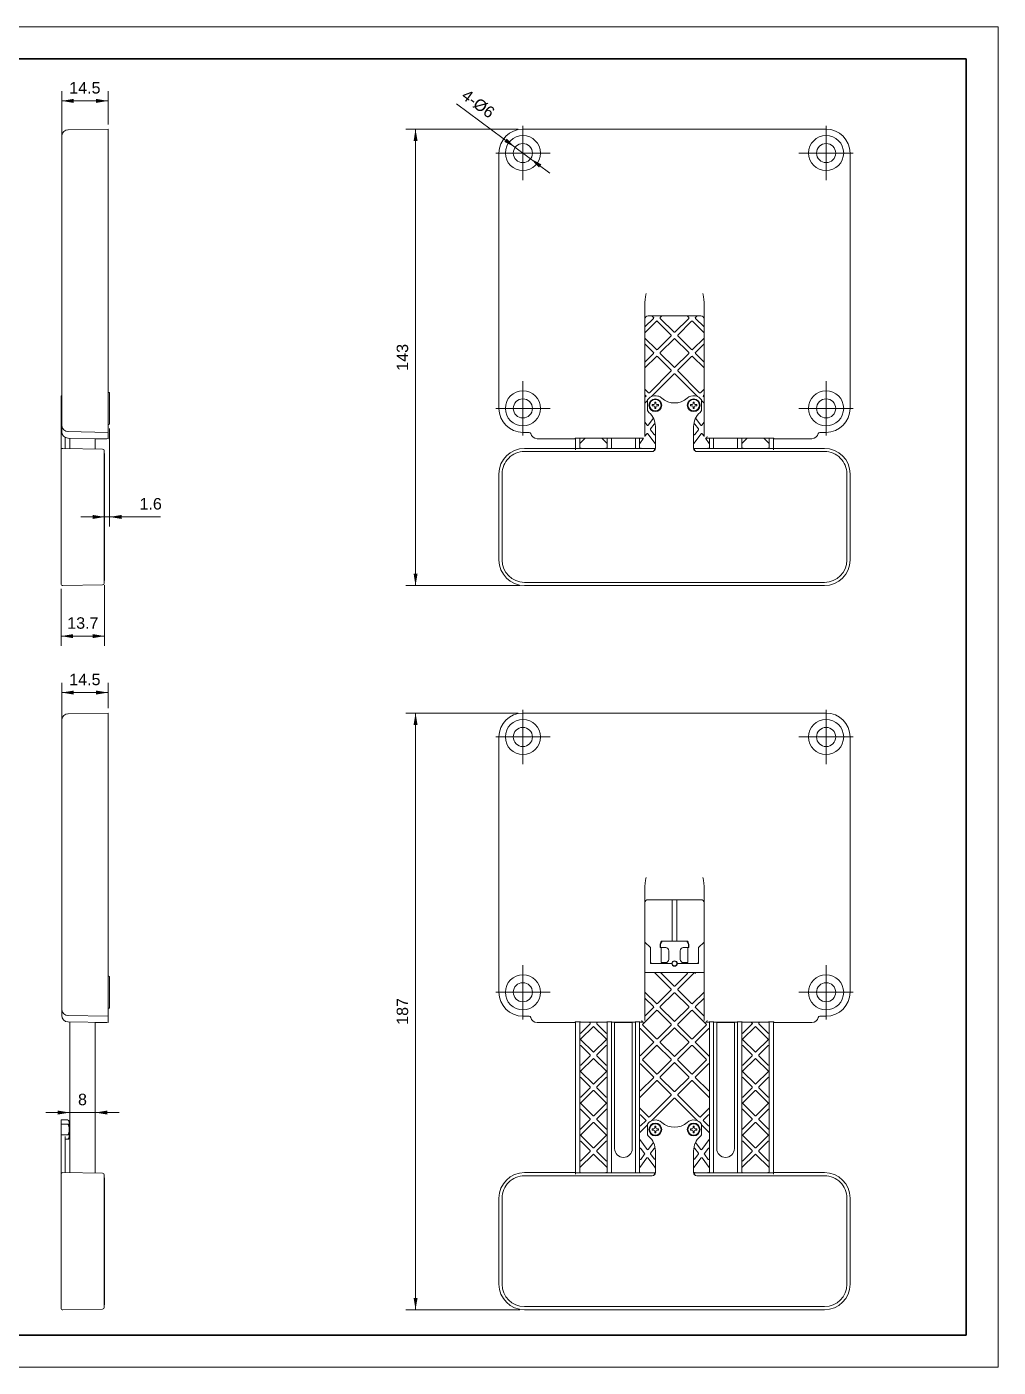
# Model space of a CAD drawing. Header units: millimetres. Extents: x -297 to 297, y -210 to 210.
# Drawn here: x -7.3 to 297, y -210 to 210 of the extents above; entities that cross this region are included whole.
import ezdxf

# ---------------------------------------------------------------- set-up
doc = ezdxf.new("R2010")
doc.units = ezdxf.units.MM
doc.layers.get('0').update_dxf_attribs({"lineweight": 20})
doc.layers.add('粗实线层', color=7, linetype='Continuous', lineweight=35)
doc.layers.add('细实线层', color=7, linetype='Continuous', lineweight=18)
doc.styles.add('标准', font='')
doc.styles.get('标准').set_extended_font_data('arial')
doc.dimstyles.new('标准', dxfattribs={"dimscale": 1.5, "dimtxt": 2.4, "dimasz": 2.5, "dimexe": 2, "dimexo": 1, "dimgap": 1.5, "dimtad": 1, "dimdec": 1, "dimdsep": 46, "dimtxsty": '标准', "dimcen": 2.5, "dimdle": 5, "dimclre": 256, "dimclrt": 7, "dimadec": 0, "dimazin": 0, "dimtfac": 0.714286, "dimtdec": 1, "dimtmove": 0, "dimatfit": 3, "dimfxl": 0, "dimtolj": 1, "dimarcsym": 0})

# ---------------------------------------------------------------- blocks, each defined once
blk = doc.blocks.new('*X9')
at = {"linetype": 'Continuous'}
for points in [[(3.41, 19.07), (7.16, 18.45), (7.16, 19.7)], [(17.06, 19.07), (13.31, 18.45), (13.31, 19.7)]]:
    blk.add_hatch(color=0, dxfattribs=at).paths.add_polyline_path(points, flags=0)
for p, q in [((3.41, 33.93), (3.41, 16.07)), ((17.06, 35.02), (17.06, 16.07))]:
    blk.add_line(p, q, dxfattribs=at)
at = {"color": 0, "linetype": 'Continuous'}
blk.add_line((17.06, 19.07), (3.41, 19.07), dxfattribs=at)
at = {"color": 7, "linetype": 'Continuous', "insert": (10.23, 23.16), "char_height": 3.6, "width": 18.022, "attachment_point": 5, "style": '标准'}
blk.add_mtext('13.7', dxfattribs=at)
blk = doc.blocks.new('*X10')
at = {"linetype": 'Continuous'}
for points in [[(17.06, 56.42), (13.31, 57.05), (13.31, 55.8)], [(18.61, 56.42), (22.36, 57.05), (22.36, 55.8)]]:
    blk.add_hatch(color=0, dxfattribs=at).paths.add_polyline_path(points, flags=0)
for p, q in [((18.61, 84.13), (18.61, 53.42)), ((17.06, 74.82), (17.06, 53.42))]:
    blk.add_line(p, q, dxfattribs=at)
at = {"color": 0, "linetype": 'Continuous'}
blk.add_line((9.56, 56.42), (34.57, 56.42), dxfattribs=at)
at = {"color": 7, "linetype": 'Continuous', "insert": (31.47, 60.51), "char_height": 3.6, "width": 12.4299, "attachment_point": 5, "style": '标准'}
blk.add_mtext('1.6', dxfattribs=at)
blk = doc.blocks.new('*X11')
at = {"linetype": 'Continuous'}
for points in [[(3.61, 186.79), (7.36, 186.16), (7.36, 187.41)], [(18.11, 186.79), (14.36, 186.16), (14.36, 187.41)]]:
    blk.add_hatch(color=0, dxfattribs=at).paths.add_polyline_path(points, flags=0)
for p, q in [((3.61, 170.39), (3.61, 189.79)), ((18.11, 179.43), (18.11, 189.79))]:
    blk.add_line(p, q, dxfattribs=at)
at = {"color": 0, "linetype": 'Continuous'}
blk.add_line((18.11, 186.79), (3.61, 186.79), dxfattribs=at)
at = {"color": 7, "linetype": 'Continuous', "insert": (10.86, 190.87), "char_height": 3.6, "width": 18.0768, "attachment_point": 5, "style": '标准'}
blk.add_mtext('14.5', dxfattribs=at)
blk = doc.blocks.new('*X12')
at = {"linetype": 'Continuous'}
for points in [[(114.46, 177.93), (115.09, 174.18), (113.84, 174.18)], [(114.46, 34.93), (115.09, 38.68), (113.84, 38.68)]]:
    blk.add_hatch(color=0, dxfattribs=at).paths.add_polyline_path(points, flags=0)
for p, q in [((146.59, 177.93), (111.46, 177.93)), ((147.09, 34.93), (111.46, 34.93))]:
    blk.add_line(p, q, dxfattribs=at)
at = {"color": 0, "linetype": 'Continuous'}
blk.add_line((114.46, 177.93), (114.46, 34.93), dxfattribs=at)
at = {"color": 7, "linetype": 'Continuous', "insert": (110.37, 106.43), "char_height": 3.6, "width": 15.2287, "attachment_point": 5, "rotation": 90, "style": '标准'}
blk.add_mtext('143', dxfattribs=at)
blk = doc.blocks.new('*X18')
at = {"linetype": 'Continuous'}
for points in [[(6.11, -130.21), (2.36, -129.59), (2.36, -130.84)], [(14.11, -130.21), (17.86, -129.59), (17.86, -130.84)]]:
    blk.add_hatch(color=0, dxfattribs=at).paths.add_polyline_path(points, flags=0)
for p, q in [((6.11, -131.02), (6.11, -127.21)), ((14.11, -131.02), (14.11, -127.21))]:
    blk.add_line(p, q, dxfattribs=at)
at = {"color": 0, "linetype": 'Continuous'}
blk.add_line((-1.39, -130.21), (21.61, -130.21), dxfattribs=at)
at = {"color": 7, "linetype": 'Continuous', "insert": (10.11, -126.13), "char_height": 3.6, "width": 7.2, "attachment_point": 5, "style": '标准'}
blk.add_mtext('8', dxfattribs=at)
blk = doc.blocks.new('*X19')
at = {"linetype": 'Continuous'}
for points in [[(3.61, 1.39), (7.36, 2.01), (7.36, 0.76)], [(18.11, 1.39), (14.36, 2.01), (14.36, 0.76)]]:
    blk.add_hatch(color=0, dxfattribs=at).paths.add_polyline_path(points, flags=0)
for p, q in [((3.61, -12.55), (3.61, 4.39)), ((18.11, -3.52), (18.11, 4.39))]:
    blk.add_line(p, q, dxfattribs=at)
at = {"color": 0, "linetype": 'Continuous'}
blk.add_line((3.61, 1.39), (18.11, 1.39), dxfattribs=at)
at = {"color": 7, "linetype": 'Continuous', "insert": (10.86, 5.48), "char_height": 3.6, "width": 18.0768, "attachment_point": 5, "style": '标准'}
blk.add_mtext('14.5', dxfattribs=at)
blk = doc.blocks.new('*X20')
at = {"linetype": 'Continuous'}
for points in [[(114.46, -5.02), (115.09, -8.77), (113.84, -8.77)], [(114.46, -192.02), (115.09, -188.27), (113.84, -188.27)]]:
    blk.add_hatch(color=0, dxfattribs=at).paths.add_polyline_path(points, flags=0)
for p, q in [((146.59, -5.02), (111.46, -5.02)), ((147.09, -192.02), (111.46, -192.02))]:
    blk.add_line(p, q, dxfattribs=at)
at = {"color": 0, "linetype": 'Continuous'}
blk.add_line((114.46, -5.02), (114.46, -192.02), dxfattribs=at)
at = {"color": 7, "linetype": 'Continuous', "insert": (110.37, -98.52), "char_height": 3.6, "width": 15.2287, "attachment_point": 5, "rotation": 90, "style": '标准'}
blk.add_mtext('187', dxfattribs=at)
blk = doc.blocks.new('*X21')
at = {"linetype": 'Continuous'}
for points in [[(145.68, 172.22), (143.04, 174.95), (142.3, 173.95)], [(150.5, 168.64), (153.89, 166.91), (153.14, 165.91)]]:
    blk.add_hatch(color=0, dxfattribs=at).paths.add_polyline_path(points, flags=0)
at = {"color": 0, "linetype": 'Continuous'}
blk.add_line((127.29, 185.85), (156.52, 164.17), dxfattribs=at)
at = {"color": 7, "insert": (134.08, 185.86), "char_height": 3.6, "width": 21.7756, "attachment_point": 5, "rotation": 323.4382, "style": '标准'}
blk.add_mtext('4-%%C6', dxfattribs=at)
blk = doc.blocks.new('$CAXA_FRAME_13B17AC1$')
at = {"layer": '粗实线层'}
for p, q in [((287, 200), (-287, 200)), ((287, -200), (287, 200)), ((-287, -200), (287, -200))]:
    blk.add_line(p, q, dxfattribs=at)
at = {"layer": '细实线层'}
for p, q in [((297, 210), (-297, 210)), ((297, -210), (297, 210)), ((-297, -210), (297, -210))]:
    blk.add_line(p, q, dxfattribs=at)

msp = doc.modelspace()

# ---------------------------------------------------------------- linework, layer by layer
at = {"color": 7, "linetype": 'Continuous', "lineweight": 18}
for p, q in [((18.11, 177.93), (5.57, 177.71)), ((18.11, 80.93), (18.11, 177.93)), ((148.09, 161.93), (148.09, 178.93)), ((148.09, 177.93), (243.09, 177.93)), ((243.09, 161.93), (243.09, 178.93)), ((3.62, 170.43), (3.62, 175.93)), ((3.61, 91.96), (3.61, 168.89)), ((3.61, 91.96), (3.61, 168.89)), ((139.59, 170.43), (156.59, 170.43)), ((140.59, 90.43), (140.59, 170.43)), ((234.59, 170.43), (251.59, 170.43)), ((250.59, 170.43), (250.59, 90.43)), ((186.34, 81.59), (186.34, 123.59)), ((204.84, 81.59), (204.84, 123.59)), ((186.34, 115.96), (189.03, 118.65)), ((190.09, 117.87), (186.34, 114.12)), ((187.34, 119.43), (203.84, 119.43)), ((188.53, 119.43), (189.03, 118.93)), ((190.09, 117.87), (194.53, 113.43)), ((190.09, 117.87), (190.09, 117.59)), ((191.65, 119.43), (191.15, 118.93)), ((195.45, 114.35), (191.15, 118.65)), ((195.73, 114.35), (200.03, 118.65)), ((200.95, 117.73), (196.65, 113.43)), ((199.53, 119.43), (200.03, 118.93)), ((201.23, 117.73), (204.84, 114.12)), ((202.65, 119.43), (202.15, 118.93)), ((204.84, 115.96), (202.15, 118.65)), ((189.95, 108.85), (186.34, 112.46)), ((186.34, 110.62), (189.03, 107.93)), ((190.23, 108.85), (194.53, 113.15)), ((195.59, 112.37), (191.15, 107.93)), ((195.59, 112.37), (200.03, 107.93)), ((195.59, 112.37), (195.59, 112.09)), ((200.95, 108.85), (196.65, 113.15)), ((201.23, 108.85), (204.84, 112.46)), ((204.84, 110.62), (202.15, 107.93)), ((186.34, 104.96), (189.03, 107.65)), ((189.95, 106.73), (186.34, 103.12)), ((190.23, 106.73), (194.53, 102.43)), ((195.45, 103.35), (191.15, 107.65)), ((195.73, 103.35), (200.03, 107.65)), ((200.95, 106.73), (196.65, 102.43)), ((201.23, 106.73), (204.84, 103.12)), ((204.84, 104.96), (202.15, 107.65)), ((187.74, 95.36), (194.53, 102.15)), ((195.45, 101.23), (188.35, 94.13)), ((195.73, 101.23), (202.83, 94.13)), ((203.44, 95.36), (196.65, 102.15)), ((148.09, 81.93), (148.09, 98.93)), ((243.09, 81.93), (243.09, 98.93)), ((3.61, 94.42), (3.41, 94.42)), ((3.41, 94.42), (3.41, 35.43)), ((3.61, 93.08), (3.41, 93.08)), ((18.11, 95.43), (18.41, 95.43)), ((18.61, 95.23), (18.61, 85.63)), ((187.46, 95.36), (186.34, 96.48)), ((186.34, 94.64), (186.68, 94.3)), ((186.34, 93.96), (186.68, 94.3)), ((187.01, 92.79), (186.34, 92.12)), ((187.09, 89.76), (187.09, 93.08)), ((189.39, 92.42), (189.79, 92.42)), ((189.39, 91.92), (189.39, 92.42)), ((189.79, 92.42), (189.79, 91.92)), ((201.39, 92.42), (201.79, 92.42)), ((201.39, 91.92), (201.39, 92.42)), ((201.79, 92.42), (201.79, 91.92)), ((204.84, 96.48), (203.72, 95.36)), ((204.09, 89.76), (204.09, 93.08)), ((204.09, 92.87), (204.84, 92.12)), ((204.64, 94.44), (204.84, 94.64)), ((204.84, 93.96), (204.64, 94.16)), ((3.61, 89.76), (3.41, 89.76)), ((3.62, 84.93), (3.62, 90.43)), ((139.59, 90.43), (156.59, 90.43)), ((188.59, 91.62), (189.09, 91.62)), ((188.59, 91.22), (188.59, 91.62)), ((189.09, 91.22), (188.59, 91.22)), ((189.39, 90.42), (189.39, 90.92)), ((189.79, 90.42), (189.39, 90.42)), ((189.79, 90.92), (189.79, 90.42)), ((190.09, 91.62), (190.59, 91.62)), ((190.59, 91.22), (190.09, 91.22)), ((190.59, 91.62), (190.59, 91.22)), ((200.59, 91.62), (201.09, 91.62)), ((200.59, 91.22), (200.59, 91.62)), ((201.09, 91.22), (200.59, 91.22)), ((201.39, 90.42), (201.39, 90.92)), ((201.79, 90.42), (201.39, 90.42)), ((201.79, 90.92), (201.79, 90.42)), ((202.09, 91.62), (202.59, 91.62)), ((202.59, 91.22), (202.09, 91.22)), ((202.59, 91.62), (202.59, 91.22)), ((234.59, 90.43), (251.59, 90.43)), ((3.61, 83.15), (3.61, 84.93)), ((18.11, 85.43), (18.41, 85.43)), ((187.03, 85.17), (186.34, 86.08)), ((188.98, 87.34), (187.35, 85.17)), ((188.09, 84), (189.23, 85.51)), ((189.59, 77.92), (189.59, 84.71)), ((201.59, 77.92), (201.59, 84.71)), ((201.95, 85.51), (203.09, 84)), ((203.84, 85.17), (202.2, 87.34)), ((204.84, 86.08), (204.15, 85.17)), ((4.66, 81.41), (4.66, 77.9)), ((4.71, 77.9), (4.71, 81.39)), ((18.11, 82.93), (5.57, 83.15)), ((18.11, 80.93), (5.57, 81.15)), ((6.11, 81.14), (6.11, 77.87)), ((14.11, 81), (14.11, 77.73)), ((14.11, 80.93), (17.71, 80.93)), ((14.21, 81), (14.21, 80.93)), ((150.09, 82.93), (148.09, 82.93)), ((164.44, 80.93), (152.54, 80.93)), ((164.44, 80.93), (164.44, 81.14)), ((164.44, 81.14), (166.14, 81.14)), ((164.59, 81.14), (164.59, 77.41)), ((165.89, 81.14), (165.89, 78.05)), ((165.95, 79.48), (167.57, 81.1)), ((166.14, 81.1), (166.14, 81.14)), ((174.44, 81.1), (166.14, 81.1)), ((172.86, 81.1), (174.48, 79.48)), ((175.94, 81.14), (174.44, 81.14)), ((174.44, 81.1), (174.44, 81.14)), ((174.54, 81.14), (174.54, 78.05)), ((175.84, 81.14), (175.84, 77.87)), ((175.94, 81.09), (175.94, 81.14)), ((183.24, 81.09), (175.94, 81.09)), ((184.74, 81.14), (183.24, 81.14)), ((183.24, 81.09), (183.24, 81.14)), ((183.34, 81.14), (183.34, 77.87)), ((184.64, 81.14), (184.64, 78.05)), ((184.68, 79.47), (185.91, 81.1)), ((184.74, 81.09), (184.74, 81.14)), ((185.84, 81.09), (184.74, 81.09)), ((186.34, 81.68), (186.96, 82.49)), ((187.28, 82.49), (189.55, 79.47)), ((189.23, 82.25), (188.09, 83.76)), ((201.63, 79.47), (203.91, 82.49)), ((203.09, 83.76), (201.95, 82.25)), ((204.23, 82.49), (204.84, 81.68)), ((205.27, 81.1), (206.5, 79.47)), ((206.44, 81.09), (205.34, 81.09)), ((207.94, 81.14), (206.44, 81.14)), ((206.44, 81.09), (206.44, 81.14)), ((206.54, 81.14), (206.54, 78.05)), ((207.84, 81.14), (207.84, 77.87)), ((207.94, 81.09), (207.94, 81.14)), ((215.24, 81.09), (207.94, 81.09)), ((216.74, 81.14), (215.24, 81.14)), ((215.24, 81.09), (215.24, 81.14)), ((215.34, 81.14), (215.34, 77.87)), ((216.64, 81.14), (216.64, 78.05)), ((218.32, 81.1), (216.7, 79.48)), ((216.74, 81.1), (216.74, 81.14)), ((225.04, 81.1), (216.74, 81.1)), ((225.23, 79.48), (223.61, 81.1)), ((225.04, 81.14), (226.74, 81.14)), ((225.04, 81.1), (225.04, 81.14)), ((225.29, 81.14), (225.29, 78.05)), ((226.59, 81.14), (226.59, 77.41)), ((226.74, 81.14), (226.74, 80.93)), ((238.64, 80.93), (226.74, 80.93)), ((243.09, 82.93), (241.09, 82.93)), ((3.71, 77.87), (3.41, 77.87)), ((3.92, 77.91), (16.42, 77.69)), ((16.91, 77.19), (16.91, 35.65)), ((16.91, 76.32), (17.06, 76.32)), ((17.06, 76.32), (17.06, 36.52)), ((164.59, 77.91), (148.59, 77.91)), ((188.64, 76.92), (148.59, 76.92)), ((189.34, 77.87), (164.59, 77.87)), ((189.34, 77.87), (189.34, 77.62)), ((189.34, 77.86), (189.39, 77.86)), ((201.79, 77.86), (201.84, 77.86)), ((226.59, 77.87), (201.84, 77.87)), ((201.84, 77.87), (201.84, 77.62)), ((242.59, 76.92), (202.54, 76.92)), ((242.59, 77.91), (226.59, 77.91)), ((140.6, 69.92), (140.6, 42.92)), ((141.59, 42.92), (141.59, 69.92)), ((249.59, 69.92), (249.59, 42.92)), ((250.58, 42.92), (250.58, 69.92)), ((3.92, 34.93), (16.42, 35.15)), ((16.91, 36.52), (17.06, 36.52)), ((242.59, 35.92), (148.59, 35.92)), ((148.59, 34.93), (242.59, 34.93)), ((148.09, -21.02), (148.09, -4.02)), ((243.09, -21.02), (243.09, -4.02)), ((3.62, -12.52), (3.62, -7.02)), ((18.11, -5.02), (5.57, -5.23)), ((18.11, -102.02), (18.11, -5.02)), ((148.09, -5.02), (243.09, -5.02)), ((139.59, -12.52), (156.59, -12.52)), ((140.59, -92.52), (140.59, -12.52)), ((234.59, -12.52), (251.59, -12.52)), ((250.59, -12.52), (250.59, -92.52)), ((3.61, -90.98), (3.61, -14.05)), ((3.61, -90.98), (3.61, -14.05)), ((186.34, -101.36), (186.34, -59.35)), ((204.84, -101.36), (204.84, -59.35)), ((187.34, -63.52), (203.84, -63.52)), ((194.84, -63.52), (194.84, -76.52)), ((196.34, -63.52), (196.34, -76.52)), ((188.09, -78.52), (186.34, -76.77)), ((188.09, -83.52), (188.09, -78.52)), ((191.09, -77.52), (191.09, -78.52)), ((191.09, -78.52), (191.39, -78.52)), ((191.45, -76.52), (191.11, -77.48)), ((191.22, -78.52), (191.22, -77.52)), ((191.39, -78.52), (191.39, -83.22)), ((192.84, -78.52), (191.41, -78.52)), ((191.45, -76.52), (199.73, -76.52)), ((193.84, -79.52), (193.84, -82.22)), ((197.34, -79.52), (197.34, -82.22)), ((199.77, -78.52), (198.34, -78.52)), ((199.73, -76.52), (200.09, -77.52)), ((199.79, -78.52), (199.79, -83.22)), ((199.79, -78.52), (200.09, -78.52)), ((199.96, -78.52), (199.96, -77.52)), ((200.09, -77.52), (200.09, -78.52)), ((204.84, -76.77), (203.09, -78.52)), ((203.09, -78.52), (203.09, -83.52)), ((188.38, -83.52), (188.09, -83.24)), ((194.74, -83.52), (188.09, -83.52)), ((192.84, -83.22), (191.39, -83.22)), ((191.59, -83.22), (191.59, -83.52)), ((194.84, -83.22), (194.8, -83.22)), ((194.84, -83.15), (194.84, -83.52)), ((196.34, -83.15), (196.34, -83.52)), ((196.38, -83.22), (196.34, -83.22)), ((203.09, -83.52), (196.44, -83.52)), ((199.79, -83.22), (198.34, -83.22)), ((199.59, -83.22), (199.59, -83.52)), ((202.8, -83.52), (203.09, -83.24)), ((18.11, -87.52), (18.41, -87.52)), ((18.61, -87.72), (18.61, -97.32)), ((148.09, -101.02), (148.09, -84.02)), ((204.84, -86.33), (186.34, -86.33)), ((189.41, -86.39), (194.53, -91.51)), ((195.45, -90.59), (191.19, -86.33)), ((195.73, -90.59), (199.65, -86.67)), ((201.78, -86.39), (196.65, -91.51)), ((199.51, -86.33), (201.92, -86.33)), ((243.09, -101.02), (243.09, -84.02)), ((190.23, -96.09), (194.53, -91.8)), ((200.95, -96.09), (196.65, -91.8)), ((3.62, -98.02), (3.62, -92.52)), ((139.59, -92.52), (156.59, -92.52)), ((189.95, -96.09), (186.34, -92.49)), ((186.34, -94.32), (189.03, -97.01)), ((195.45, -92.72), (191.15, -97.01)), ((195.73, -92.72), (200.03, -97.01)), ((201.23, -96.09), (204.84, -92.49)), ((204.84, -94.32), (202.15, -97.01)), ((234.59, -92.52), (251.59, -92.52)), ((3.61, -99.8), (3.61, -98.02)), ((18.11, -100.02), (5.57, -99.8)), ((18.11, -97.52), (18.41, -97.52)), ((150.09, -100.02), (148.09, -100.02)), ((189.95, -98.22), (185.65, -102.51)), ((186.34, -99.99), (189.03, -97.3)), ((190.23, -98.22), (194.53, -102.51)), ((195.45, -101.59), (191.15, -97.3)), ((195.73, -101.59), (200.03, -97.3)), ((200.95, -98.22), (196.65, -102.51)), ((201.23, -98.22), (205.53, -102.51)), ((204.84, -99.99), (202.15, -97.3)), ((243.09, -100.02), (241.09, -100.02)), ((18.11, -102.02), (5.57, -101.8)), ((6.11, -101.81), (6.11, -149.07)), ((14.11, -101.95), (14.11, -149.21)), ((14.11, -102.02), (17.71, -102.02)), ((14.21, -101.95), (14.21, -102.02)), ((164.44, -102.02), (152.54, -102.02)), ((164.44, -102.02), (164.44, -101.81)), ((164.44, -101.81), (166.14, -101.81)), ((164.59, -101.81), (164.59, -149.53)), ((165.89, -101.81), (165.89, -148.9)), ((166.14, -101.85), (166.14, -101.81)), ((174.44, -101.85), (166.14, -101.85)), ((169.16, -102.42), (166.23, -105.34)), ((166.28, -107.14), (170.07, -103.34)), ((168.86, -101.85), (169.16, -102.14)), ((170.36, -103.34), (174.16, -107.14)), ((171.28, -102.14), (171.57, -101.85)), ((174.2, -105.34), (171.28, -102.42)), ((174.44, -101.85), (174.44, -101.81)), ((175.94, -101.81), (174.44, -101.81)), ((174.54, -101.81), (174.54, -148.9)), ((175.84, -101.81), (175.84, -149.07)), ((175.94, -101.86), (175.94, -101.81)), ((183.24, -101.86), (175.94, -101.86)), ((176.84, -141.52), (176.84, -101.86)), ((182.34, -102.02), (176.84, -102.02)), ((182.34, -101.86), (182.34, -141.52)), ((183.24, -101.86), (183.24, -101.81)), ((184.74, -101.81), (183.24, -101.81)), ((183.34, -101.81), (183.34, -149.07)), ((184.64, -101.81), (184.64, -148.9)), ((184.74, -101.86), (184.74, -101.81)), ((185.84, -101.86), (184.74, -101.86)), ((184.98, -103.97), (189.03, -108.01)), ((189.95, -107.09), (185.65, -102.8)), ((190.23, -107.09), (194.53, -102.8)), ((195.45, -103.72), (191.15, -108.01)), ((195.73, -103.72), (200.03, -108.01)), ((200.95, -107.09), (196.65, -102.8)), ((201.23, -107.09), (205.53, -102.8)), ((206.2, -103.97), (202.15, -108.01)), ((206.44, -101.86), (205.34, -101.86)), ((207.94, -101.81), (206.44, -101.81)), ((206.44, -101.86), (206.44, -101.81)), ((206.54, -101.81), (206.54, -148.9)), ((207.84, -101.81), (207.84, -149.07)), ((207.94, -101.86), (207.94, -101.81)), ((215.24, -101.86), (207.94, -101.86)), ((208.84, -141.52), (208.84, -101.86)), ((214.34, -102.02), (208.84, -102.02)), ((214.34, -101.86), (214.34, -141.52)), ((216.74, -101.81), (215.24, -101.81)), ((215.24, -101.86), (215.24, -101.81)), ((215.34, -101.81), (215.34, -149.07)), ((216.64, -101.81), (216.64, -148.9)), ((216.74, -101.85), (216.74, -101.81)), ((225.04, -101.85), (216.74, -101.85)), ((216.98, -105.34), (220.05, -102.28)), ((220.82, -103.34), (217.03, -107.14)), ((220.05, -102.28), (219.61, -101.85)), ((220.05, -102.28), (219.76, -102.28)), ((225.05, -107.28), (221.11, -103.34)), ((222.32, -101.85), (222.03, -102.14)), ((222.03, -102.42), (224.95, -105.34)), ((225.04, -101.81), (226.74, -101.81)), ((225.04, -101.85), (225.04, -101.81)), ((225.29, -101.81), (225.29, -148.9)), ((226.59, -101.81), (226.59, -149.53)), ((226.74, -101.81), (226.74, -102.02)), ((238.64, -102.02), (226.74, -102.02)), ((170.07, -111.22), (166.28, -107.42)), ((174.16, -107.42), (170.36, -111.22)), ((184.98, -112.34), (189.03, -108.3)), ((190.09, -109.07), (185.65, -113.51)), ((190.09, -109.07), (194.53, -113.51)), ((190.09, -109.07), (190.09, -109.36)), ((195.45, -112.59), (191.15, -108.3)), ((195.73, -112.59), (200.03, -108.3)), ((206.54, -112.69), (202.15, -108.3)), ((217.03, -107.42), (220.82, -111.22)), ((221.11, -111.22), (225.05, -107.28)), ((225.05, -107.28), (224.76, -107.28)), ((166.23, -109.22), (169.16, -112.14)), ((169.16, -112.42), (166.23, -115.34)), ((166.28, -117.14), (170.07, -113.34)), ((170.36, -113.34), (174.16, -117.14)), ((171.28, -112.14), (174.2, -109.22)), ((174.2, -115.34), (171.28, -112.42)), ((200.95, -109.22), (196.65, -113.51)), ((201.23, -109.22), (205.53, -113.51)), ((206.54, -112.69), (206.34, -112.2)), ((219.91, -112.14), (216.98, -109.22)), ((216.98, -115.34), (219.91, -112.42)), ((220.82, -113.34), (217.03, -117.14)), ((224.91, -117.14), (221.11, -113.34)), ((224.95, -109.22), (222.03, -112.14)), ((222.03, -112.42), (224.95, -115.34)), ((170.07, -121.22), (166.28, -117.42)), ((174.16, -117.42), (170.36, -121.22)), ((184.98, -114.97), (189.03, -119.01)), ((189.95, -118.09), (185.65, -113.8)), ((190.23, -118.09), (194.53, -113.8)), ((195.59, -114.57), (191.15, -119.01)), ((195.59, -114.57), (200.03, -119.01)), ((195.59, -114.57), (195.59, -114.86)), ((200.95, -118.09), (196.65, -113.8)), ((201.23, -118.09), (205.53, -113.8)), ((206.2, -114.97), (202.15, -119.01)), ((217.03, -117.42), (220.82, -121.22)), ((221.11, -121.22), (224.91, -117.42)), ((166.23, -119.22), (169.16, -122.14)), ((171.28, -122.14), (174.2, -119.22)), ((189.95, -120.22), (184.7, -125.47)), ((184.98, -123.34), (189.03, -119.3)), ((190.23, -120.22), (194.53, -124.51)), ((195.45, -123.59), (191.15, -119.3)), ((195.73, -123.59), (200.03, -119.3)), ((200.95, -120.22), (196.65, -124.51)), ((201.23, -120.22), (206.48, -125.47)), ((206.2, -123.34), (202.15, -119.3)), ((219.91, -122.14), (216.98, -119.22)), ((224.95, -119.22), (222.03, -122.14)), ((169.16, -122.42), (166.23, -125.34)), ((166.28, -127.14), (170.07, -123.34)), ((170.36, -123.34), (174.16, -127.14)), ((174.2, -125.34), (171.28, -122.42)), ((187.74, -131.58), (194.53, -124.8)), ((195.45, -125.72), (188.35, -132.81)), ((195.73, -125.72), (202.83, -132.81)), ((203.44, -131.58), (196.65, -124.8)), ((216.98, -125.34), (219.91, -122.42)), ((220.82, -123.34), (217.03, -127.14)), ((224.91, -127.14), (221.11, -123.34)), ((222.03, -122.42), (224.95, -125.34)), ((166.23, -129.22), (169.16, -132.14)), ((170.07, -131.22), (166.28, -127.42)), ((174.16, -127.42), (170.36, -131.22)), ((171.28, -132.14), (174.2, -129.22)), ((187.46, -131.58), (184.7, -128.82)), ((206.48, -128.82), (203.72, -131.58)), ((219.91, -132.14), (216.98, -129.22)), ((217.03, -127.42), (220.82, -131.22)), ((221.11, -131.22), (224.91, -127.42)), ((224.95, -129.22), (222.03, -132.14)), ((5.41, -132.52), (3.41, -132.52)), ((3.41, -132.52), (3.41, -191.52)), ((5.41, -133.87), (3.41, -133.87)), ((5.91, -133.02), (5.91, -138.02)), ((6.11, -133.57), (5.91, -133.57)), ((166.14, -137.28), (170.07, -133.34)), ((169.16, -132.42), (166.23, -135.34)), ((170.36, -133.34), (174.16, -137.14)), ((174.2, -135.34), (171.28, -132.42)), ((187.01, -134.15), (184.7, -136.47)), ((184.98, -130.95), (186.68, -132.65)), ((184.98, -134.34), (186.68, -132.65)), ((187.09, -137.18), (187.09, -133.87)), ((204.09, -137.18), (204.09, -133.87)), ((204.09, -134.07), (206.48, -136.47)), ((204.64, -132.5), (206.2, -130.95)), ((206.2, -134.34), (204.64, -132.79)), ((216.98, -135.34), (219.91, -132.42)), ((220.82, -133.34), (217.03, -137.14)), ((224.91, -137.14), (221.11, -133.34)), ((222.03, -132.42), (224.95, -135.34)), ((5.41, -137.18), (3.41, -137.18)), ((4.66, -137.76), (4.66, -149.05)), ((5.41, -138.52), (4.66, -138.52)), ((4.91, -138.52), (5.81, -138.52)), ((5.81, -138.31), (5.81, -138.52)), ((170.07, -141.22), (166.14, -137.28)), ((166.14, -137.28), (166.42, -137.28)), ((174.16, -137.42), (170.36, -141.22)), ((188.59, -135.32), (189.09, -135.32)), ((188.59, -135.72), (188.59, -135.32)), ((189.09, -135.72), (188.59, -135.72)), ((189.39, -134.52), (189.79, -134.52)), ((189.39, -135.02), (189.39, -134.52)), ((189.39, -136.52), (189.39, -136.02)), ((189.79, -136.52), (189.39, -136.52)), ((189.79, -134.52), (189.79, -135.02)), ((189.79, -136.02), (189.79, -136.52)), ((190.09, -135.32), (190.59, -135.32)), ((190.59, -135.72), (190.09, -135.72)), ((190.59, -135.32), (190.59, -135.72)), ((200.59, -135.32), (201.09, -135.32)), ((200.59, -135.72), (200.59, -135.32)), ((201.09, -135.72), (200.59, -135.72)), ((201.39, -134.52), (201.79, -134.52)), ((201.39, -135.02), (201.39, -134.52)), ((201.39, -136.52), (201.39, -136.02)), ((201.79, -136.52), (201.39, -136.52)), ((201.79, -134.52), (201.79, -135.02)), ((201.79, -136.02), (201.79, -136.52)), ((202.09, -135.32), (202.59, -135.32)), ((202.59, -135.72), (202.09, -135.72)), ((202.59, -135.32), (202.59, -135.72)), ((217.03, -137.42), (220.82, -141.22)), ((221.11, -141.22), (224.91, -137.42)), ((4.71, -149.05), (4.71, -138.72)), ((166.23, -139.22), (169.16, -142.14)), ((169.16, -142.42), (166.23, -145.34)), ((171.28, -142.14), (174.2, -139.22)), ((174.2, -145.34), (171.28, -142.42)), ((187.03, -141.77), (184.68, -138.66)), ((185, -141.43), (186.21, -143.04)), ((188.98, -139.61), (187.35, -141.77)), ((188.09, -142.95), (189.23, -141.43)), ((189.59, -149.02), (189.59, -142.23)), ((201.59, -149.02), (201.59, -142.23)), ((201.95, -141.43), (203.09, -142.95)), ((203.84, -141.77), (202.2, -139.61)), ((206.5, -138.66), (204.15, -141.77)), ((204.97, -143.04), (206.18, -141.43)), ((219.91, -142.14), (216.98, -139.22)), ((216.98, -145.34), (219.91, -142.42)), ((224.95, -139.22), (222.03, -142.14)), ((222.03, -142.42), (224.95, -145.34)), ((4.71, -145.52), (4.66, -145.52)), ((165.95, -147.47), (170.07, -143.34)), ((170.36, -143.34), (174.48, -147.47)), ((184.68, -147.47), (186.96, -144.45)), ((186.21, -143.28), (185, -144.89)), ((187.28, -144.45), (189.55, -147.47)), ((189.23, -144.7), (188.09, -143.19)), ((201.63, -147.47), (203.91, -144.45)), ((203.09, -143.19), (201.95, -144.7)), ((204.23, -144.45), (206.5, -147.47)), ((206.18, -144.89), (204.97, -143.28)), ((220.82, -143.34), (216.7, -147.47)), ((225.23, -147.47), (221.11, -143.34)), ((3.71, -149.07), (3.41, -149.07)), ((3.92, -149.03), (16.42, -149.25)), ((16.91, -149.75), (16.91, -191.3)), ((16.91, -150.62), (17.06, -150.62)), ((17.06, -150.62), (17.06, -190.42)), ((164.59, -149.03), (148.59, -149.03)), ((188.64, -150.02), (148.59, -150.02)), ((189.34, -149.07), (164.59, -149.07)), ((189.34, -149.07), (189.34, -149.32)), ((189.34, -149.08), (189.39, -149.08)), ((201.79, -149.08), (201.84, -149.08)), ((226.59, -149.07), (201.84, -149.07)), ((201.84, -149.07), (201.84, -149.32)), ((242.59, -150.02), (202.54, -150.02)), ((242.59, -149.03), (226.59, -149.03)), ((140.6, -157.02), (140.6, -184.02)), ((141.59, -184.02), (141.59, -157.02)), ((249.59, -157.02), (249.59, -184.02)), ((250.58, -184.02), (250.58, -157.02)), ((3.92, -192.02), (16.42, -191.8)), ((16.91, -190.42), (17.06, -190.42)), ((242.59, -191.02), (148.59, -191.02)), ((148.59, -192.02), (242.59, -192.02))]:
    msp.add_line(p, q, dxfattribs=at)
for centre, radius in [((148.09, 170.43), 5.5), ((148.09, 170.43), 3), ((243.09, 170.43), 5.5), ((243.09, 170.43), 3), ((148.09, 90.43), 5.5), ((148.09, 90.43), 3), ((189.59, 91.42), 2), ((189.59, 91.42), 1.8), ((201.59, 91.42), 2), ((201.59, 91.42), 1.8), ((243.09, 90.43), 5.5), ((243.09, 90.43), 3), ((148.09, -12.52), 5.5), ((243.09, -12.52), 5.5), ((148.09, -12.52), 3), ((243.09, -12.52), 3), ((195.59, -83.52), 0.85), ((195.59, -83.52), 0.75), ((148.09, -92.52), 5.5), ((243.09, -92.52), 5.5), ((148.09, -92.52), 3), ((243.09, -92.52), 3), ((189.59, -135.52), 2), ((189.59, -135.52), 1.8), ((201.59, -135.52), 2), ((201.59, -135.52), 1.8)]:
    msp.add_circle(centre, radius, dxfattribs=at)
for centre, radius, start, end in [((5.61, 175.71), 2, 91, 173.7281), ((5.61, 175.71), 2, 91, 173.7281), ((148.09, 170.43), 7.5, 90, 180), ((243.09, 170.43), 7.5, 0, 90), ((187.34, 118.43), 1, 90, 180), ((188.89, 118.79), 0.2, 315, 45), ((191.29, 118.79), 0.2, 135, 225), ((199.89, 118.79), 0.2, 315, 45), ((201.09, 117.59), 0.2, 45, 135), ((202.29, 118.79), 0.2, 135, 225), ((203.84, 118.43), 1, 0, 90), ((194.39, 113.29), 0.2, 315, 45), ((195.59, 114.49), 0.2, 225, 315), ((196.79, 113.29), 0.2, 135, 225), ((188.89, 107.79), 0.2, 315, 45), ((190.09, 108.99), 0.2, 225, 315), ((190.09, 106.59), 0.2, 45, 135), ((191.29, 107.79), 0.2, 135, 225), ((199.89, 107.79), 0.2, 315, 45), ((201.09, 108.99), 0.2, 225, 315), ((201.09, 106.59), 0.2, 45, 135), ((202.29, 107.79), 0.2, 135, 225), ((194.39, 102.29), 0.2, 315, 45), ((195.59, 103.49), 0.2, 225, 315), ((195.59, 101.09), 0.2, 45, 135), ((196.79, 102.29), 0.2, 135, 225), ((18.41, 95.23), 0.2, 0, 90), ((187.16, 92.65), 0.2, 109.356, 135), ((189.59, 91.42), 3, 48.1897, 146.4427), ((187.6, 95.5), 0.2, 225, 315), ((189.59, 91.42), 1, 78.463, 101.537), ((165.55, 83.24), 27.22, 23.9603, 24.1232), ((195.59, 98.13), 6, 228.1897, 311.8103), ((201.59, 91.42), 3, 33.5573, 131.8103), ((201.59, 91.42), 1, 78.463, 101.537), ((203.58, 95.5), 0.2, 225, 315), ((204.78, 94.3), 0.2, 135, 225), ((148.09, 90.43), 7.5, 180, 270), ((189.59, 91.42), 3, 213.5573, 228.1897), ((183.59, 84.71), 6, 0, 48.1897), ((189.59, 91.42), 1, 168.463, 191.537), ((189.09, 91.92), 0.3, 270, 0), ((189.09, 90.92), 0.3, 0, 90), ((189.59, 91.42), 1, 258.463, 281.537), ((190.09, 91.92), 0.3, 180, 270), ((190.09, 90.92), 0.3, 90, 180), ((189.59, 91.42), 1, 348.463, 11.537), ((201.59, 91.42), 1, 168.463, 191.537), ((201.09, 91.92), 0.3, 270, 0), ((201.09, 90.92), 0.3, 0, 90), ((201.59, 91.42), 1, 258.463, 281.537), ((207.59, 84.71), 6, 131.8103, 180), ((202.09, 91.92), 0.3, 180, 270), ((202.09, 90.92), 0.3, 90, 180), ((201.59, 91.42), 1, 348.463, 11.537), ((201.59, 91.42), 3, 311.8103, 326.4427), ((243.09, 90.43), 7.5, 270, 0), ((5.61, 85.15), 2, 186.2719, 269), ((5.61, 85.15), 2, 186.2719, 269), ((18.41, 85.63), 0.2, 270, 0), ((187.19, 85.29), 0.2, 217, 323), ((189.39, 85.39), 0.2, 44.9844, 143), ((201.79, 85.39), 0.2, 37, 135.0156), ((204, 85.29), 0.2, 217, 323), ((5.61, 83.15), 2, 180, 269), ((187.12, 82.37), 0.2, 37, 143), ((188.25, 83.88), 0.2, 143, 217), ((189.39, 82.37), 0.2, 217, 0), ((201.79, 82.37), 0.2, 180, 323), ((202.93, 83.88), 0.2, 323, 37), ((204.07, 82.37), 0.2, 37, 143), ((3.91, 77.41), 0.5, 89, 180), ((16.41, 77.19), 0.5, 0, 89), ((148.59, 69.92), 7.99, 90, 180), ((148.59, 69.92), 7, 90, 180.0036), ((174.34, 79.34), 0.2, 0, 45), ((188.59, 77.92), 1, 270, 0), ((188.64, 77.62), 0.7, 270, 0), ((189.39, 79.35), 0.2, 0, 37), ((202.59, 77.92), 1, 180, 270), ((202.54, 77.62), 0.7, 180, 270), ((206.34, 79.35), 0.2, 0, 37), ((225.09, 79.34), 0.2, 0, 45), ((242.59, 69.92), 7.99, 0, 90), ((242.59, 69.92), 7, 359.9964, 90), ((148.59, 42.92), 7.99, 180, 270), ((148.59, 42.92), 7, 180, 270), ((242.59, 42.92), 7.99, 270, 360), ((242.59, 42.92), 7, 270, 0), ((3.91, 35.43), 0.5, 180, 271), ((16.41, 35.65), 0.5, 271, 0), ((5.61, -7.23), 2, 91, 173.7281), ((5.61, -7.23), 2, 91, 173.7281), ((148.09, -12.52), 7.5, 90, 180), ((243.09, -12.52), 7.5, 0, 90), ((187.34, -64.52), 1, 90, 180), ((203.84, -64.52), 1, 0, 90), ((192.84, -79.52), 1, 0, 90), ((198.34, -79.52), 1, 90, 180), ((192.84, -82.22), 1, 270, 360), ((198.34, -82.22), 1, 180, 270), ((18.41, -87.72), 0.2, 0, 90), ((194.39, -91.65), 0.2, 315, 45), ((195.59, -90.45), 0.2, 225, 315), ((196.79, -91.65), 0.2, 135, 225), ((148.09, -92.52), 7.5, 180, 270), ((190.09, -95.95), 0.2, 225, 315), ((195.59, -92.86), 0.2, 45, 135), ((201.09, -95.95), 0.2, 225, 315), ((243.09, -92.52), 7.5, 270, 360), ((5.61, -99.8), 2, 180, 269), ((5.61, -97.8), 2, 186.2719, 269), ((5.61, -97.8), 2, 186.2719, 269), ((18.41, -97.32), 0.2, 270, 0), ((188.89, -97.15), 0.2, 315, 45), ((190.09, -98.36), 0.2, 45, 135), ((191.29, -97.15), 0.2, 135, 225), ((199.89, -97.15), 0.2, 315, 45), ((201.09, -98.36), 0.2, 45, 135), ((202.29, -97.15), 0.2, 135, 225), ((169.01, -102.28), 0.2, 315, 45), ((170.22, -103.48), 0.2, 45, 135), ((171.42, -102.28), 0.2, 135, 225), ((184.84, -104.11), 0.2, 45, 180), ((185.79, -102.65), 0.2, 135, 225), ((194.39, -102.65), 0.2, 315, 45), ((195.59, -101.45), 0.2, 225, 315), ((195.59, -103.86), 0.2, 45, 135), ((196.79, -102.65), 0.2, 135, 225), ((205.39, -102.65), 0.2, 315, 45), ((206.34, -104.11), 0.2, 360, 135), ((220.97, -103.48), 0.2, 45, 135), ((222.17, -102.28), 0.2, 135, 225), ((166.09, -105.2), 0.2, 180, 315), ((166.09, -109.36), 0.2, 45, 180), ((166.42, -107.28), 0.2, 135, 225), ((174.01, -107.28), 0.2, 315, 45), ((174.34, -105.2), 0.2, 225, 0), ((174.34, -109.36), 0.2, 0, 135), ((188.89, -108.15), 0.2, 315, 45), ((190.09, -106.95), 0.2, 225, 315), ((191.29, -108.15), 0.2, 135, 225), ((199.89, -108.15), 0.2, 315, 45), ((201.09, -106.95), 0.2, 225, 315), ((201.09, -109.36), 0.2, 45, 135), ((202.29, -108.15), 0.2, 135, 225), ((216.84, -105.2), 0.2, 180, 315), ((216.84, -109.36), 0.2, 45, 180), ((217.17, -107.28), 0.2, 135, 225), ((225.09, -105.2), 0.2, 225, 0), ((225.09, -109.36), 0.2, 0, 135), ((169.01, -112.28), 0.2, 315, 45), ((170.22, -111.08), 0.2, 225, 315), ((170.22, -113.48), 0.2, 45, 135), ((171.42, -112.28), 0.2, 135, 225), ((184.84, -112.2), 0.2, 180, 315), ((195.59, -112.45), 0.2, 225, 315), ((219.76, -112.28), 0.2, 315, 45), ((220.97, -111.08), 0.2, 225, 315), ((220.97, -113.48), 0.2, 45, 135), ((222.17, -112.28), 0.2, 135, 225), ((166.09, -115.2), 0.2, 180, 315), ((166.42, -117.28), 0.2, 135, 225), ((174.01, -117.28), 0.2, 315, 45), ((174.34, -115.2), 0.2, 225, 0), ((184.84, -115.11), 0.2, 45, 180), ((185.79, -113.65), 0.2, 135, 225), ((194.39, -113.65), 0.2, 315, 45), ((196.79, -113.65), 0.2, 135, 225), ((205.39, -113.65), 0.2, 315, 45), ((206.34, -115.11), 0.2, 360, 135), ((216.84, -115.2), 0.2, 180, 315), ((217.17, -117.28), 0.2, 135, 225), ((224.76, -117.28), 0.2, 315, 45), ((225.09, -115.2), 0.2, 225, 360), ((166.09, -119.36), 0.2, 45, 180), ((170.22, -121.08), 0.2, 225, 315), ((174.34, -119.36), 0.2, 360, 135), ((188.89, -119.15), 0.2, 315, 45), ((190.09, -117.95), 0.2, 225, 315), ((190.09, -120.36), 0.2, 45, 135), ((191.29, -119.15), 0.2, 135, 225), ((199.89, -119.15), 0.2, 315, 45), ((201.09, -117.95), 0.2, 225, 315), ((201.09, -120.36), 0.2, 45, 135), ((202.29, -119.15), 0.2, 135, 225), ((216.84, -119.36), 0.2, 45, 180), ((220.97, -121.08), 0.2, 225, 315), ((225.09, -119.36), 0.2, 0, 135), ((166.09, -125.2), 0.2, 180, 315), ((169.01, -122.28), 0.2, 315, 45), ((170.22, -123.48), 0.2, 45, 135), ((171.42, -122.28), 0.2, 135, 225), ((174.34, -125.2), 0.2, 225, 360), ((184.84, -123.2), 0.2, 180, 315), ((194.39, -124.65), 0.2, 315, 45), ((195.59, -123.45), 0.2, 225, 315), ((195.59, -125.86), 0.2, 45, 135), ((196.79, -124.65), 0.2, 135, 225), ((206.34, -123.2), 0.2, 225, 0), ((206.34, -125.61), 0.2, 0, 45), ((216.84, -125.2), 0.2, 180, 315), ((219.76, -122.28), 0.2, 315, 45), ((220.97, -123.48), 0.2, 45, 135), ((222.17, -122.28), 0.2, 135, 225), ((225.09, -125.2), 0.2, 225, 360), ((166.09, -129.36), 0.2, 45, 180), ((166.42, -127.28), 0.2, 135, 225), ((174.01, -127.28), 0.2, 315, 45), ((174.34, -129.36), 0.2, 0, 135), ((184.84, -128.68), 0.2, 180, 225), ((216.84, -129.36), 0.2, 45, 180), ((217.17, -127.28), 0.2, 135, 225), ((224.76, -127.28), 0.2, 315, 45), ((225.09, -129.36), 0.2, 0, 135), ((5.41, -133.02), 0.5, 0, 90), ((169.01, -132.28), 0.2, 315, 45), ((170.22, -131.08), 0.2, 225, 315), ((170.22, -133.48), 0.2, 45, 135), ((171.42, -132.28), 0.2, 135, 225), ((184.84, -131.09), 0.2, 45, 180), ((184.84, -134.2), 0.2, 180, 315), ((187.16, -134.29), 0.2, 109.356, 135), ((189.59, -135.52), 3, 48.1897, 146.4427), ((187.6, -131.44), 0.2, 225, 315), ((165.55, -143.71), 27.22, 23.9603, 24.1232), ((195.59, -128.82), 6, 228.1897, 311.8103), ((201.59, -135.52), 3, 33.5573, 131.8103), ((203.58, -131.44), 0.2, 225, 315), ((204.78, -132.65), 0.2, 135, 225), ((206.34, -131.09), 0.2, 0, 135), ((206.34, -134.2), 0.2, 225, 360), ((219.76, -132.28), 0.2, 315, 45), ((220.97, -131.08), 0.2, 225, 315), ((220.97, -133.48), 0.2, 45, 135), ((222.17, -132.28), 0.2, 135, 225), ((4.91, -138.72), 0.2, 90, 180), ((5.41, -138.02), 0.5, 270, 0), ((166.09, -135.2), 0.2, 180, 315), ((174.01, -137.28), 0.2, 315, 45), ((174.34, -135.2), 0.2, 225, 0), ((184.84, -138.54), 0.2, 180, 217), ((189.59, -135.52), 3, 213.5573, 228.1897), ((183.59, -142.23), 6, 0, 48.1897), ((189.59, -135.52), 1, 168.463, 191.537), ((189.09, -135.02), 0.3, 270, 0), ((189.09, -136.02), 0.3, 0, 90), ((189.59, -135.52), 1, 78.463, 101.537), ((189.59, -135.52), 1, 258.463, 281.537), ((190.09, -135.02), 0.3, 180, 270), ((190.09, -136.02), 0.3, 90, 180), ((189.59, -135.52), 1, 348.463, 11.537), ((201.59, -135.52), 1, 168.463, 191.537), ((201.09, -135.02), 0.3, 270, 360), ((201.09, -136.02), 0.3, 0, 90), ((201.59, -135.52), 1, 78.463, 101.537), ((201.59, -135.52), 1, 258.463, 281.537), ((207.59, -142.23), 6, 131.8103, 180), ((202.09, -135.02), 0.3, 180, 270), ((202.09, -136.02), 0.3, 90, 180), ((201.59, -135.52), 1, 348.463, 11.537), ((201.59, -135.52), 3, 311.8103, 326.4427), ((206.34, -136.61), 0.2, 0, 45), ((216.84, -135.2), 0.2, 180, 315), ((217.17, -137.28), 0.2, 135, 225), ((224.76, -137.28), 0.2, 315, 45), ((225.09, -135.2), 0.2, 225, 360), ((166.09, -139.36), 0.2, 45, 180), ((169.01, -142.28), 0.2, 315, 45), ((170.22, -141.08), 0.2, 225, 315), ((171.42, -142.28), 0.2, 135, 225), ((174.34, -139.36), 0.2, 0, 135), ((179.59, -141.52), 2.75, 180, 360), ((184.84, -141.55), 0.2, 37, 180), ((187.19, -141.65), 0.2, 217, 323), ((189.39, -141.55), 0.2, 44.9844, 143), ((201.79, -141.55), 0.2, 37, 135.0156), ((204, -141.65), 0.2, 217, 323), ((206.34, -141.55), 0.2, 0, 143), ((211.59, -141.52), 2.75, 180, 360), ((216.84, -139.36), 0.2, 45, 180), ((219.76, -142.28), 0.2, 315, 45), ((220.97, -141.08), 0.2, 225, 315), ((222.17, -142.28), 0.2, 135, 225), ((225.09, -139.36), 0.2, 0, 135), ((166.09, -145.2), 0.2, 180, 315), ((170.22, -143.48), 0.2, 45, 135), ((174.34, -145.2), 0.2, 225, 0), ((184.84, -144.77), 0.2, 180, 323), ((186.05, -143.16), 0.2, 323, 37), ((187.12, -144.57), 0.2, 37, 143), ((188.25, -143.07), 0.2, 143, 217), ((189.39, -144.58), 0.2, 217, 0), ((201.79, -144.58), 0.2, 180, 323), ((202.93, -143.07), 0.2, 323, 37), ((204.07, -144.57), 0.2, 37, 143), ((205.13, -143.16), 0.2, 143, 217), ((206.34, -144.77), 0.2, 217, 0), ((216.84, -145.2), 0.2, 180, 315), ((220.97, -143.48), 0.2, 45, 135), ((225.09, -145.2), 0.2, 225, 0), ((3.91, -149.53), 0.5, 89, 180), ((16.41, -149.75), 0.5, 0, 89), ((148.59, -157.02), 7.99, 90, 180), ((148.59, -157.02), 7, 90, 180.0036), ((174.34, -147.61), 0.2, 0, 45), ((188.59, -149.02), 1, 270, 0), ((188.64, -149.32), 0.7, 270, 0), ((189.39, -147.59), 0.2, 0, 37), ((202.59, -149.02), 1, 180, 270), ((202.54, -149.32), 0.7, 180, 270), ((206.34, -147.59), 0.2, 0, 37), ((225.09, -147.61), 0.2, 0, 45), ((242.59, -157.02), 7.99, 0, 90), ((242.59, -157.02), 7, 359.9964, 90), ((148.59, -184.02), 7.99, 180, 270), ((148.59, -184.02), 7, 180, 270), ((242.59, -184.02), 7.99, 270, 360), ((242.59, -184.02), 7, 270, 360), ((3.91, -191.52), 0.5, 180, 271), ((16.41, -191.3), 0.5, 271, 0)]:
    msp.add_arc(centre, radius, start, end, dxfattribs=at)
for centre, major_axis, ratio, start_param, end_param in [((186.84, 123.59), (0, -2.84), 0.176327, 3.316126, 4.712389), ((204.34, 123.59), (0, -2.84), 0.176327, 1.570796, 2.96706), ((150.09, 82.43), (0.354, 0.354), 0.999695, 5.699117, 7.068431), ((152.54, 82.93), (-1.41, -1.41), 0.999695, 5.699117, 7.068431), ((185.84, 81.59), (0, 0.5), 0.999848, 3.005144, 3.141593), ((205.34, 81.59), (0, 0.5), 0.999848, 3.278042, 4.712389), ((238.64, 82.93), (1.41, -1.41), 0.999695, 5.497939, 6.867253), ((241.09, 82.43), (0.354, -0.354), 0.999695, 2.356347, 3.725661), ((166.09, 78.05), (0, -0.2), 0.999962, 1.389148, 1.570796), ((174.34, 78.05), (0, -0.2), 0.999962, 4.712389, 5.820828), ((184.84, 78.05), (0, 0.2), 0.999962, 4.530746, 4.712389), ((189.39, 78.06), (0, -0.2), 0.999962, 5.759595, 6.283185), ((201.79, 78.06), (0, 0.2), 0.999962, 4.188782, 4.46983), ((206.34, 78.05), (0, -0.2), 0.999962, 4.712389, 5.820828), ((216.84, 78.05), (0, 0.2), 0.999962, 4.530746, 4.712389), ((225.09, 78.05), (0, 0.2), 0.999962, 1.570796, 2.679235), ((186.84, -59.35), (0, -2.84), 0.176327, 3.316126, 4.712389), ((204.34, -59.35), (0, -2.84), 0.176327, 1.570796, 2.96706), ((199.51, -86.53), (0.141, 0.141), 0.999924, 5.497825, 7.853982), ((201.92, -86.53), (-0.141, -0.141), 0.999924, 1.570796, 2.356233), ((150.09, -100.52), (0.354, 0.354), 0.999695, 5.699117, 7.068431), ((152.54, -100.01), (-1.41, -1.41), 0.999695, 5.699117, 7.068431), ((238.64, -100.01), (1.41, -1.41), 0.999695, 5.497939, 6.867253), ((241.09, -100.52), (0.354, -0.354), 0.999695, 2.356347, 3.725661), ((185.84, -101.36), (0, 0.5), 0.999848, 1.570796, 3.141593), ((205.34, -101.36), (0, 0.5), 0.999848, 3.141593, 4.712389), ((166.09, -148.9), (0, -0.2), 0.999962, 1.389148, 1.570796), ((174.34, -148.9), (0, -0.2), 0.999962, 4.712389, 5.820828), ((184.84, -148.9), (0, 0.2), 0.999962, 4.530746, 4.712389), ((189.39, -148.88), (0, -0.2), 0.999962, 5.759595, 6.283185), ((201.79, -148.88), (0, 0.2), 0.999962, 4.188782, 4.46983), ((206.34, -148.9), (0, -0.2), 0.999962, 4.712389, 5.820828), ((216.84, -148.9), (0, 0.2), 0.999962, 4.530746, 4.712389), ((225.09, -148.9), (0, 0.2), 0.999962, 1.570796, 2.679235)]:
    msp.add_ellipse(centre, major_axis=major_axis, ratio=ratio, start_param=start_param, end_param=end_param, dxfattribs=at)
for points, knots in [([(3.62, 170.43), (3.62, 170.17), (3.62, 169.66), (3.61, 169.14), (3.61, 168.89)], [0, 0, 0, 0, 537.266885, 1048.034997, 1048.034997, 1048.034997, 1048.034997]), ([(3.61, 91.96), (3.61, 91.71), (3.62, 91.2), (3.62, 90.69), (3.62, 90.43)], [0, 0, 0, 0, 272.131424, 558.439068, 558.439068, 558.439068, 558.439068]), ([(3.62, -12.52), (3.62, -12.78), (3.62, -13.29), (3.61, -13.8), (3.61, -14.05)], [0, 0, 0, 0, 49.006535, 95.595998, 95.595998, 95.595998, 95.595998]), ([(191.09, -77.52), (191.1, -77.52), (191.15, -77.52), (191.19, -77.52), (191.22, -77.52)], [0, 0, 0, 0, 379.053266, 1492.965344, 1492.965344, 1492.965344, 1492.965344]), ([(191.7, -76.52), (191.64, -76.62), (191.53, -76.83), (191.38, -77.17), (191.28, -77.4), (191.22, -77.52)], [0, 0, 0, 0, 623.648142, 1299.434972, 2026.181253, 2026.181253, 2026.181253, 2026.181253]), ([(199.96, -77.52), (199.91, -77.4), (199.81, -77.17), (199.65, -76.83), (199.54, -76.62), (199.48, -76.52)], [0, 0, 0, 0, 748.152667, 1447.37017, 2096.229794, 2096.229794, 2096.229794, 2096.229794]), ([(199.96, -77.52), (199.99, -77.52), (200.04, -77.52), (200.08, -77.52), (200.09, -77.52)], [0, 0, 0, 0, 1153.622529, 1546.323676, 1546.323676, 1546.323676, 1546.323676]), ([(191.5, -86.47), (191.45, -86.44), (191.35, -86.39), (191.23, -86.38), (191.2, -86.34)], [0, 0, 0, 0, 876.336708, 1534.009401, 1534.009401, 1534.009401, 1534.009401]), ([(3.61, -90.98), (3.61, -91.23), (3.62, -91.74), (3.62, -92.25), (3.62, -92.52)], [0, 0, 0, 0, 284.635138, 584.097855, 584.097855, 584.097855, 584.097855]), ([(5.41, -133.87), (5.46, -133.87), (5.56, -133.89), (5.68, -134), (5.77, -134.14), (5.83, -134.32), (5.87, -134.52), (5.9, -134.74), (5.91, -134.98), (5.91, -135.24), (5.91, -135.43), (5.91, -135.52)], [0, 0, 0, 0, 231.410837, 491.701733, 780.490256, 1089.994551, 1424.040192, 1791.123143, 2194.988932, 2635.757881, 3119.402198, 3119.402198, 3119.402198, 3119.402198]), ([(5.91, -135.52), (5.91, -135.59), (5.91, -135.72), (5.91, -135.91), (5.91, -136.1), (5.9, -136.29), (5.88, -136.46), (5.85, -136.63), (5.81, -136.8), (5.75, -136.94), (5.66, -137.07), (5.54, -137.16), (5.45, -137.18), (5.41, -137.18)], [0, 0, 0, 0, 397.738108, 795.420164, 1187.017309, 1568.507245, 1938.017441, 2292.920819, 2631.93994, 2960.729535, 3280.597464, 3574.51323, 3839.075293, 3839.075293, 3839.075293, 3839.075293])]:
    msp.add_open_spline(points, degree=3, knots=knots, dxfattribs=at)
msp.add_open_spline([(191.68, -86.54), (191.62, -86.52), (191.56, -86.49), (191.5, -86.47)], degree=3, dxfattribs=at)

# ---------------------------------------------------------------- block references
at = {"layer": '粗实线层'}
msp.add_blockref('$CAXA_FRAME_13B17AC1$', (0, 0), dxfattribs=at)

# ---------------------------------------------------------------- dimensions: what is measured, and where the dimension line sits
at = {"color": 7, "linetype": 'Continuous'}
for base, p1, p2, picture, middle in [((3.61, 186.79), (18.11, 177.93), (3.61, 168.89), '*X11', (10.86, 190.87)), ((18.60972681, 56.42038271), (17.05972681, 76.32033271), (18.60972681, 85.62938271), '*X10', (31.46613881, 60.5074254)), ((3.40972681, 19.07133208), (17.05972681, 36.52043271), (3.40972681, 35.42918641), '*X9', (10.23472631, 23.15837476)), ((18.11, 1.39), (3.61, -14.05), (18.11, -5.02), '*X19', (10.86, 5.48))]:
    dim = msp.add_linear_dim(base=base, p1=p1, p2=p2, dimstyle='标准', override={"dimsah": 1, "dimtfill": 1, "dimtzin": 8}, dxfattribs=at)
    dim.commit()
    dim.dimension.update_dxf_attribs({"geometry": picture, "text_midpoint": middle})
dim = msp.add_diameter_dim_2p(p1=(150.5, 168.64), p2=(145.68, 172.22), text='4-<>', dimstyle='标准', override={"dimpost": '%%C<>', "dimsah": 1, "dimtzin": 0, "dimarcsym": 1})
dim.commit()
dim.dimension.update_dxf_attribs({"geometry": '*X21', "text_midpoint": (131.67, 182.61), "dimtype": 163})
for base, p1, p2, angle, picture, middle in [((114.46, 34.93), (148.09, 177.93), (148.59, 34.93), 270, '*X12', (110.37, 106.43)), ((114.46, -192.02), (148.09, -5.02), (148.59, -192.02), 270, '*X20', (110.37, -98.52)), ((14.11, -130.21), (6.11, -132.52), (14.11, -132.52), 0, '*X18', (10.11, -126.13))]:
    dim = msp.add_linear_dim(base=base, p1=p1, p2=p2, angle=angle, dimstyle='标准', override={"dimsah": 1, "dimtfill": 1, "dimtzin": 8}, dxfattribs=at)
    dim.commit()
    dim.dimension.update_dxf_attribs({"geometry": picture, "text_midpoint": middle})

doc.saveas('drawing.dxf')
